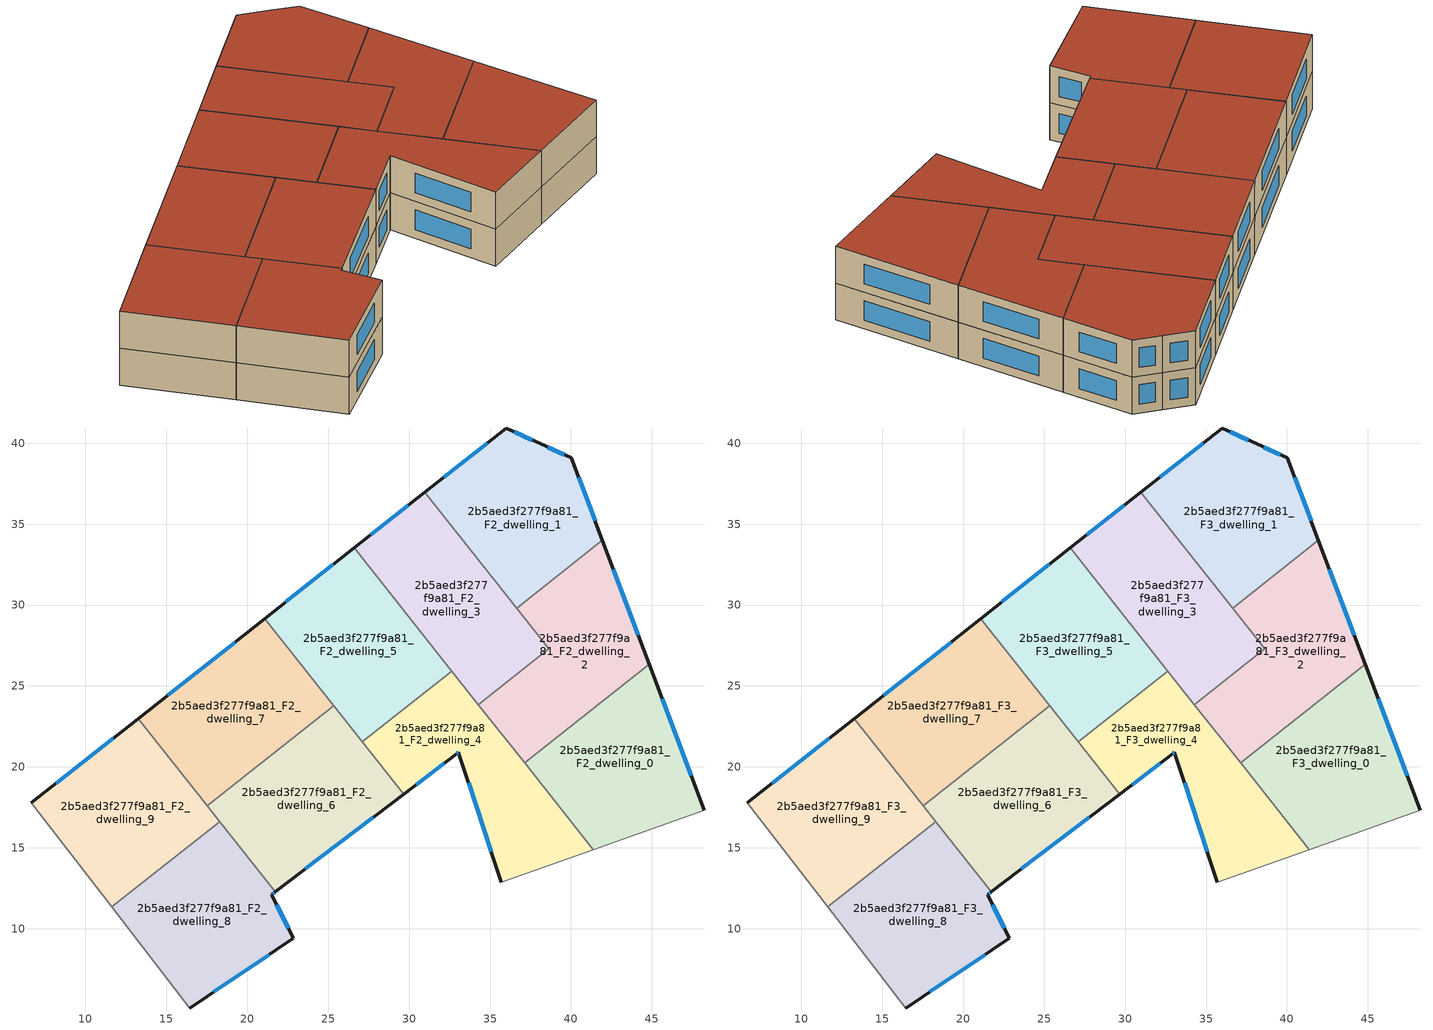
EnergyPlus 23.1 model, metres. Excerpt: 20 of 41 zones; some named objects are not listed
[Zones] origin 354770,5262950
2b5aed3f277f9a81_F2_dwelling_0
 floor to 2b5aed3f277f9a81_F1_dwelling_0 (EU_floor_Construction): 44.84,26.34 48.23,17.33 41.37,14.89 37.13,20.25 z6
 wall outside (EU_wall_Construction): 48.23,17.33 44.84,26.34 z6:9
 wall to 2b5aed3f277f9a81_F2_dwelling_2 (EU_wall_Construction): 44.84,26.34 37.13,20.25 z6:9
 wall adiabatic (EU_wall_Construction): 41.37,14.89 48.23,17.33 z6:9
 wall to 2b5aed3f277f9a81_F2_dwelling_4 (EU_wall_Construction): 37.13,20.25 41.37,14.89 z6:9
 window (EU_Window_Construction): 47.43,19.45 45.63,24.23 z6.7:8.3
2b5aed3f277f9a81_F2_dwelling_1
 floor to 2b5aed3f277f9a81_F1_dwelling_1 (EU_floor_Construction): 40.04,39.1 41.95,34.02 36.64,29.82 30.98,36.98 36,40.94 38.12,39.97 z6
 wall outside (EU_wall_Construction): 41.95,34.02 40.04,39.1 38.12,39.97 36,40.94 30.98,36.98 z6:9
 wall to 2b5aed3f277f9a81_F2_dwelling_2 (EU_wall_Construction): 36.64,29.82 41.95,34.02 z6:9
 wall to 2b5aed3f277f9a81_F2_dwelling_3 (EU_wall_Construction): 30.98,36.98 36.64,29.82 z6:9
 window (EU_Window_Construction): 34.82,40.01 32.16,37.91 / 37.62,40.2 36.5,40.71 / 39.59,39.3 38.57,39.76 / 41.5,35.21 40.49,37.9 z6.7:8.3
2b5aed3f277f9a81_F2_dwelling_2
 floor to 2b5aed3f277f9a81_F1_dwelling_2 (EU_floor_Construction): 41.95,34.02 44.84,26.34 37.13,20.25 34.29,23.85 38.64,27.29 36.64,29.82 z6
 wall outside (EU_wall_Construction): 44.84,26.34 41.95,34.02 z6:9
 wall to 2b5aed3f277f9a81_F2_dwelling_3 (EU_wall_Construction): 36.64,29.82 38.64,27.29 34.29,23.85 z6:9
 wall to 2b5aed3f277f9a81_F2_dwelling_4 (EU_wall_Construction): 34.29,23.85 37.13,20.25 z6:9
 window (EU_Window_Construction): 44.16,28.14 42.63,32.21 z6.7:8.3
2b5aed3f277f9a81_F2_dwelling_3
 floor to 2b5aed3f277f9a81_F1_dwelling_3 (EU_floor_Construction): 30.98,36.98 38.64,27.29 34.29,23.85 26.62,33.54 z6
 wall outside (EU_wall_Construction): 30.98,36.98 26.62,33.54 z6:9
 wall to 2b5aed3f277f9a81_F2_dwelling_5 (EU_wall_Construction): 26.62,33.54 32.65,25.92 z6:9
 wall to 2b5aed3f277f9a81_F2_dwelling_4 (EU_wall_Construction): 32.65,25.92 34.29,23.85 z6:9
 window (EU_Window_Construction): 29.95,36.17 27.64,34.35 z6.7:8.3
2b5aed3f277f9a81_F2_dwelling_4
 floor to 2b5aed3f277f9a81_F1_dwelling_4 (EU_floor_Construction): 32.65,25.92 41.37,14.89 35.71,12.88 33.05,20.9 32.93,20.81 29.66,18.32 27.11,21.54 z6
 wall outside (EU_wall_Construction): 29.66,18.32 32.93,20.81 33.05,20.9 35.71,12.88 z6:9
 wall to 2b5aed3f277f9a81_F2_dwelling_5 (EU_wall_Construction): 32.65,25.92 27.11,21.54 z6:9
 wall adiabatic (EU_wall_Construction): 35.71,12.88 41.37,14.89 z6:9
 wall to 2b5aed3f277f9a81_F2_dwelling_6 (EU_wall_Construction): 27.11,21.54 29.66,18.32 z6:9
 window (EU_Window_Construction): 33.67,19.02 35.08,14.77 / 32.96,20.83 33.02,20.88 / 30.43,18.9 32.16,20.23 z6.7:8.3
2b5aed3f277f9a81_F2_dwelling_5
 floor to 2b5aed3f277f9a81_F1_dwelling_5 (EU_floor_Construction): 26.62,33.54 32.65,25.92 27.11,21.54 21.08,29.17 z6
 wall outside (EU_wall_Construction): 26.62,33.54 21.08,29.17 z6:9
 wall to 2b5aed3f277f9a81_F2_dwelling_7 (EU_wall_Construction): 21.08,29.17 25.34,23.78 z6:9
 wall to 2b5aed3f277f9a81_F2_dwelling_6 (EU_wall_Construction): 25.34,23.78 27.11,21.54 z6:9
 window (EU_Window_Construction): 25.32,32.51 22.38,30.19 z6.7:8.3
2b5aed3f277f9a81_F2_dwelling_6
 floor to 2b5aed3f277f9a81_F1_dwelling_6 (EU_floor_Construction): 25.34,23.78 29.66,18.32 21.72,12.27 17.52,17.59 z6
 wall outside (EU_wall_Construction): 21.72,12.27 29.66,18.32 z6:9
 wall to 2b5aed3f277f9a81_F2_dwelling_7 (EU_wall_Construction): 25.34,23.78 17.52,17.59 z6:9
 wall to 2b5aed3f277f9a81_F2_dwelling_8 (EU_wall_Construction): 18.28,16.62 21.72,12.27 z6:9
 wall to 2b5aed3f277f9a81_F2_dwelling_9 (EU_wall_Construction): 17.52,17.59 18.28,16.62 z6:9
 window (EU_Window_Construction): 23.59,13.69 27.8,16.9 z6.7:8.3
2b5aed3f277f9a81_F2_dwelling_7
 floor to 2b5aed3f277f9a81_F1_dwelling_7 (EU_floor_Construction): 21.08,29.17 25.34,23.78 17.52,17.59 13.25,22.98 z6
 wall outside (EU_wall_Construction): 21.08,29.17 13.25,22.98 z6:9
 wall to 2b5aed3f277f9a81_F2_dwelling_9 (EU_wall_Construction): 13.25,22.98 17.52,17.59 z6:9
 window (EU_Window_Construction): 19.24,27.71 15.09,24.43 z6.7:8.3
2b5aed3f277f9a81_F2_dwelling_8
 floor to 2b5aed3f277f9a81_F1_dwelling_8 (EU_floor_Construction): 21.72,12.27 21.52,12.11 22.85,9.4 16.44,5.1 11.62,11.34 18.28,16.62 z6
 wall outside (EU_wall_Construction): 16.44,5.1 22.85,9.4 21.52,12.11 21.72,12.27 z6:9
 wall adiabatic (EU_wall_Construction): 11.62,11.34 16.44,5.1 z6:9
 wall to 2b5aed3f277f9a81_F2_dwelling_9 (EU_wall_Construction): 18.28,16.62 11.62,11.34 z6:9
 window (EU_Window_Construction): 22.54,10.04 21.83,11.48 / 17.94,6.11 21.34,8.39 / 21.56,12.15 21.67,12.23 z6.7:8.3
2b5aed3f277f9a81_F2_dwelling_9
 floor to 2b5aed3f277f9a81_F1_dwelling_9 (EU_floor_Construction): 13.25,22.98 18.28,16.62 11.62,11.34 6.66,17.77 z6
 wall outside (EU_wall_Construction): 13.25,22.98 6.66,17.77 z6:9
 wall adiabatic (EU_wall_Construction): 6.66,17.77 11.62,11.34 z6:9
 window (EU_Window_Construction): 11.7,21.76 8.21,19 z6.7:8.3
2b5aed3f277f9a81_F3_dwelling_0
 floor to 2b5aed3f277f9a81_F2_dwelling_0 (EU_floor_Construction): 44.84,26.34 48.23,17.33 41.37,14.89 37.13,20.25 z9
 wall outside (EU_wall_Construction): 48.23,17.33 44.84,26.34 z9:12
 wall to 2b5aed3f277f9a81_F3_dwelling_2 (EU_wall_Construction): 44.84,26.34 37.13,20.25 z9:12
 wall adiabatic (EU_wall_Construction): 41.37,14.89 48.23,17.33 z9:12
 wall to 2b5aed3f277f9a81_F3_dwelling_4 (EU_wall_Construction): 37.13,20.25 41.37,14.89 z9:12
 window (EU_Window_Construction): 47.43,19.45 45.63,24.23 z9.7:11.3
 roof outside (EU_roof_Construction): 48.23,17.33 44.84,26.34 37.13,20.25 41.37,14.89 z12
2b5aed3f277f9a81_F3_dwelling_1
 floor to 2b5aed3f277f9a81_F2_dwelling_1 (EU_floor_Construction): 40.04,39.1 41.95,34.02 36.64,29.82 30.98,36.98 36,40.94 38.12,39.97 z9
 wall outside (EU_wall_Construction): 41.95,34.02 40.04,39.1 38.12,39.97 36,40.94 30.98,36.98 z9:12
 wall to 2b5aed3f277f9a81_F3_dwelling_2 (EU_wall_Construction): 36.64,29.82 41.95,34.02 z9:12
 wall to 2b5aed3f277f9a81_F3_dwelling_3 (EU_wall_Construction): 30.98,36.98 36.64,29.82 z9:12
 window (EU_Window_Construction): 34.82,40.01 32.16,37.91 / 37.62,40.2 36.5,40.71 / 39.59,39.3 38.57,39.76 / 41.5,35.21 40.49,37.9 z9.7:11.3
 roof outside (EU_roof_Construction): 41.95,34.02 40.04,39.1 38.12,39.97 36,40.94 30.98,36.98 36.64,29.82 z12
2b5aed3f277f9a81_F3_dwelling_2
 floor to 2b5aed3f277f9a81_F2_dwelling_2 (EU_floor_Construction): 41.95,34.02 44.84,26.34 37.13,20.25 34.29,23.85 38.64,27.29 36.64,29.82 z9
 wall outside (EU_wall_Construction): 44.84,26.34 41.95,34.02 z9:12
 wall to 2b5aed3f277f9a81_F3_dwelling_3 (EU_wall_Construction): 36.64,29.82 38.64,27.29 34.29,23.85 z9:12
 wall to 2b5aed3f277f9a81_F3_dwelling_4 (EU_wall_Construction): 34.29,23.85 37.13,20.25 z9:12
 window (EU_Window_Construction): 44.16,28.14 42.63,32.21 z9.7:11.3
 roof outside (EU_roof_Construction): 44.84,26.34 41.95,34.02 36.64,29.82 38.64,27.29 34.29,23.85 37.13,20.25 z12
2b5aed3f277f9a81_F3_dwelling_3
 floor to 2b5aed3f277f9a81_F2_dwelling_3 (EU_floor_Construction): 30.98,36.98 38.64,27.29 34.29,23.85 26.62,33.54 z9
 wall outside (EU_wall_Construction): 30.98,36.98 26.62,33.54 z9:12
 wall to 2b5aed3f277f9a81_F3_dwelling_5 (EU_wall_Construction): 26.62,33.54 32.65,25.92 z9:12
 wall to 2b5aed3f277f9a81_F3_dwelling_4 (EU_wall_Construction): 32.65,25.92 34.29,23.85 z9:12
 window (EU_Window_Construction): 29.95,36.17 27.64,34.35 z9.7:11.3
 roof outside (EU_roof_Construction): 38.64,27.29 30.98,36.98 26.62,33.54 34.29,23.85 z12
2b5aed3f277f9a81_F3_dwelling_4
 floor to 2b5aed3f277f9a81_F2_dwelling_4 (EU_floor_Construction): 32.65,25.92 41.37,14.89 35.71,12.88 33.05,20.9 32.93,20.81 29.66,18.32 27.11,21.54 z9
 wall outside (EU_wall_Construction): 29.66,18.32 32.93,20.81 33.05,20.9 35.71,12.88 z9:12
 wall to 2b5aed3f277f9a81_F3_dwelling_5 (EU_wall_Construction): 32.65,25.92 27.11,21.54 z9:12
 wall adiabatic (EU_wall_Construction): 35.71,12.88 41.37,14.89 z9:12
 wall to 2b5aed3f277f9a81_F3_dwelling_6 (EU_wall_Construction): 27.11,21.54 29.66,18.32 z9:12
 window (EU_Window_Construction): 33.67,19.02 35.08,14.77 / 32.96,20.83 33.02,20.88 / 30.43,18.9 32.16,20.23 z9.7:11.3
 roof outside (EU_roof_Construction): 41.37,14.89 32.65,25.92 27.11,21.54 29.66,18.32 32.93,20.81 33.05,20.9 35.71,12.88 z12
2b5aed3f277f9a81_F3_dwelling_5
 floor to 2b5aed3f277f9a81_F2_dwelling_5 (EU_floor_Construction): 26.62,33.54 32.65,25.92 27.11,21.54 21.08,29.17 z9
 wall outside (EU_wall_Construction): 26.62,33.54 21.08,29.17 z9:12
 wall to 2b5aed3f277f9a81_F3_dwelling_7 (EU_wall_Construction): 21.08,29.17 25.34,23.78 z9:12
 wall to 2b5aed3f277f9a81_F3_dwelling_6 (EU_wall_Construction): 25.34,23.78 27.11,21.54 z9:12
 window (EU_Window_Construction): 25.32,32.51 22.38,30.19 z9.7:11.3
 roof outside (EU_roof_Construction): 32.65,25.92 26.62,33.54 21.08,29.17 27.11,21.54 z12
2b5aed3f277f9a81_F3_dwelling_6
 floor to 2b5aed3f277f9a81_F2_dwelling_6 (EU_floor_Construction): 25.34,23.78 29.66,18.32 21.72,12.27 17.52,17.59 z9
 wall outside (EU_wall_Construction): 21.72,12.27 29.66,18.32 z9:12
 wall to 2b5aed3f277f9a81_F3_dwelling_7 (EU_wall_Construction): 25.34,23.78 17.52,17.59 z9:12
 wall to 2b5aed3f277f9a81_F3_dwelling_8 (EU_wall_Construction): 18.28,16.62 21.72,12.27 z9:12
 wall to 2b5aed3f277f9a81_F3_dwelling_9 (EU_wall_Construction): 17.52,17.59 18.28,16.62 z9:12
 window (EU_Window_Construction): 23.59,13.69 27.8,16.9 z9.7:11.3
 roof outside (EU_roof_Construction): 29.66,18.32 25.34,23.78 17.52,17.59 21.72,12.27 z12
2b5aed3f277f9a81_F3_dwelling_7
 floor to 2b5aed3f277f9a81_F2_dwelling_7 (EU_floor_Construction): 21.08,29.17 25.34,23.78 17.52,17.59 13.25,22.98 z9
 wall outside (EU_wall_Construction): 21.08,29.17 13.25,22.98 z9:12
 wall to 2b5aed3f277f9a81_F3_dwelling_9 (EU_wall_Construction): 13.25,22.98 17.52,17.59 z9:12
 window (EU_Window_Construction): 19.24,27.71 15.09,24.43 z9.7:11.3
 roof outside (EU_roof_Construction): 25.34,23.78 21.08,29.17 13.25,22.98 17.52,17.59 z12
2b5aed3f277f9a81_F3_dwelling_8
 floor to 2b5aed3f277f9a81_F2_dwelling_8 (EU_floor_Construction): 21.72,12.27 21.52,12.11 22.85,9.4 16.44,5.1 11.62,11.34 18.28,16.62 z9
 wall outside (EU_wall_Construction): 16.44,5.1 22.85,9.4 21.52,12.11 21.72,12.27 z9:12
 wall adiabatic (EU_wall_Construction): 11.62,11.34 16.44,5.1 z9:12
 wall to 2b5aed3f277f9a81_F3_dwelling_9 (EU_wall_Construction): 18.28,16.62 11.62,11.34 z9:12
 window (EU_Window_Construction): 22.54,10.04 21.83,11.48 / 17.94,6.11 21.34,8.39 / 21.56,12.15 21.67,12.23 z9.7:11.3
 roof outside (EU_roof_Construction): 22.85,9.4 21.52,12.11 21.72,12.27 18.28,16.62 11.62,11.34 16.44,5.1 z12
2b5aed3f277f9a81_F3_dwelling_9
 floor to 2b5aed3f277f9a81_F2_dwelling_9 (EU_floor_Construction): 13.25,22.98 18.28,16.62 11.62,11.34 6.66,17.77 z9
 wall outside (EU_wall_Construction): 13.25,22.98 6.66,17.77 z9:12
 wall adiabatic (EU_wall_Construction): 6.66,17.77 11.62,11.34 z9:12
 window (EU_Window_Construction): 11.7,21.76 8.21,19 z9.7:11.3
 roof outside (EU_roof_Construction): 18.28,16.62 13.25,22.98 6.66,17.77 11.62,11.34 z12
[Building]
EU S2 Campaign: North Axis=0; Terrain=City; Solar Distribution=FullExterior
[Site:Location]
Budapest.Ferenc.Liszt.Intl.AP: Latitude=47.437; Longitude=19.256; Time Zone=1; Elevation=185
[SizingPeriod:WeatherFileDays]
AnnualSizingPeriod: Begin Month=1; Begin Day of Month=1; End Month=12; End Day of Month=31; Day of Week for Start Day=Monday; Use Weather File Daylight Saving Period=No; Use Weather File Rain and Snow Indicators=No
[MATERIAL]
EU_InternalMass_Material: Roughness=MediumRough; Thickness=0.1; Conductivity=1; Density=1800; Specific Heat=900; Thermal Absorptance=0.9; Solar Absorptance=0.7; Visible Absorptance=0.7
[MATERIAL:NOMASS] Roughness=MediumRough; Thermal Absorptance=0.9; Solar Absorptance=0.7; Visible Absorptance=0.7
Name | Thermal Resistance
EU_wall_NoMass | 0.832559
EU_roof_NoMass | 1.39638
EU_floor_NoMass | 0.872794
[WINDOWMATERIAL:SIMPLEGLAZINGSYSTEM]
EU_Window_SimpleGlazing: UFactor=2.79869; Solar Heat Gain Coefficient=0.75; Visible Transmittance=0.75
[CONSTRUCTION]
EU_wall_Construction: EU_wall_NoMass
EU_roof_Construction: EU_roof_NoMass
EU_floor_Construction: EU_floor_NoMass
EU_Window_Construction: EU_Window_SimpleGlazing
EU_InternalMass_Construction: EU_InternalMass_Material
[ZONE] Type=1; Multiplier=1; Ceiling Height=autocalculate; Floor Area=autocalculate; Part of Total Floor Area=Yes
Name | Volume
2b5aed3f277f9a81_F2_dwelling_0; 2b5aed3f277f9a81_F3_dwelling_0 | 205.681
2b5aed3f277f9a81_F2_dwelling_1; 2b5aed3f277f9a81_F3_dwelling_1 | 205.688
2b5aed3f277f9a81_F2_dwelling_2; 2b5aed3f277f9a81_F3_dwelling_2 | 205.701
2b5aed3f277f9a81_F2_dwelling_3; 2b5aed3f277f9a81_F3_dwelling_3 | 205.7
2b5aed3f277f9a81_F2_dwelling_4; 2b5aed3f277f9a81_F3_dwelling_4 | 205.672
2b5aed3f277f9a81_F2_dwelling_5; 2b5aed3f277f9a81_F3_dwelling_5 | 205.693
2b5aed3f277f9a81_F2_dwelling_6; 2b5aed3f277f9a81_F3_dwelling_6 | 205.712
2b5aed3f277f9a81_F2_dwelling_7; 2b5aed3f277f9a81_F3_dwelling_7 | 205.703
2b5aed3f277f9a81_F2_dwelling_8; 2b5aed3f277f9a81_F3_dwelling_8 | 205.694
2b5aed3f277f9a81_F2_dwelling_9; 2b5aed3f277f9a81_F3_dwelling_9 | 205.683
[INTERNALMASS] Construction=EU_InternalMass_Construction
Name | Zone or ZoneList | Surface Area
2b5aed3f277f9a81_F2_dwelling_0_EU_InternalMass | 2b5aed3f277f9a81_F2_dwelling_0 | 68.5606
2b5aed3f277f9a81_F2_dwelling_1_EU_InternalMass | 2b5aed3f277f9a81_F2_dwelling_1 | 68.5631
2b5aed3f277f9a81_F2_dwelling_2_EU_InternalMass | 2b5aed3f277f9a81_F2_dwelling_2 | 68.567
2b5aed3f277f9a81_F2_dwelling_3_EU_InternalMass | 2b5aed3f277f9a81_F2_dwelling_3 | 68.5672
2b5aed3f277f9a81_F2_dwelling_4_EU_InternalMass | 2b5aed3f277f9a81_F2_dwelling_4 | 68.5601
2b5aed3f277f9a81_F2_dwelling_5_EU_InternalMass | 2b5aed3f277f9a81_F2_dwelling_5 | 68.5654
2b5aed3f277f9a81_F2_dwelling_6_EU_InternalMass | 2b5aed3f277f9a81_F2_dwelling_6 | 68.5693
2b5aed3f277f9a81_F2_dwelling_7_EU_InternalMass | 2b5aed3f277f9a81_F2_dwelling_7 | 68.5698
2b5aed3f277f9a81_F2_dwelling_8_EU_InternalMass | 2b5aed3f277f9a81_F2_dwelling_8 | 68.5652
2b5aed3f277f9a81_F2_dwelling_9_EU_InternalMass | 2b5aed3f277f9a81_F2_dwelling_9 | 68.5617
2b5aed3f277f9a81_F3_dwelling_0_EU_InternalMass | 2b5aed3f277f9a81_F3_dwelling_0 | 68.5606
2b5aed3f277f9a81_F3_dwelling_1_EU_InternalMass | 2b5aed3f277f9a81_F3_dwelling_1 | 68.5631
2b5aed3f277f9a81_F3_dwelling_2_EU_InternalMass | 2b5aed3f277f9a81_F3_dwelling_2 | 68.567
2b5aed3f277f9a81_F3_dwelling_3_EU_InternalMass | 2b5aed3f277f9a81_F3_dwelling_3 | 68.5672
2b5aed3f277f9a81_F3_dwelling_4_EU_InternalMass | 2b5aed3f277f9a81_F3_dwelling_4 | 68.5601
2b5aed3f277f9a81_F3_dwelling_5_EU_InternalMass | 2b5aed3f277f9a81_F3_dwelling_5 | 68.5654
2b5aed3f277f9a81_F3_dwelling_6_EU_InternalMass | 2b5aed3f277f9a81_F3_dwelling_6 | 68.5693
2b5aed3f277f9a81_F3_dwelling_7_EU_InternalMass | 2b5aed3f277f9a81_F3_dwelling_7 | 68.5698
2b5aed3f277f9a81_F3_dwelling_8_EU_InternalMass | 2b5aed3f277f9a81_F3_dwelling_8 | 68.5652
2b5aed3f277f9a81_F3_dwelling_9_EU_InternalMass | 2b5aed3f277f9a81_F3_dwelling_9 | 68.5617
[OTHEREQUIPMENT] Fuel Type=Electricity; Design Level Calculation Method=Watts/Area; Power per Zone Floor Area=1; Fraction Latent=0; Fraction Radiant=0; Fraction Lost=0; Carbon Dioxide Generation Rate=0; EndUse Subcategory=EU_Step8_InternalGains
Name | Zone or ZoneList or Space or SpaceList | Schedule
EU_Step8_InternalGain_2b5aed3f277f9a81_F2_dwelling_0_f000 | 2b5aed3f277f9a81_F2_dwelling_0 | EU_Step8_GainSchedule_2b5aed3f277f9a81_F2_dwelling_0_f000
EU_Step8_InternalGain_2b5aed3f277f9a81_F2_dwelling_1_f000 | 2b5aed3f277f9a81_F2_dwelling_1 | EU_Step8_GainSchedule_2b5aed3f277f9a81_F2_dwelling_1_f000
EU_Step8_InternalGain_2b5aed3f277f9a81_F2_dwelling_2_f000 | 2b5aed3f277f9a81_F2_dwelling_2 | EU_Step8_GainSchedule_2b5aed3f277f9a81_F2_dwelling_2_f000
EU_Step8_InternalGain_2b5aed3f277f9a81_F2_dwelling_3_f000 | 2b5aed3f277f9a81_F2_dwelling_3 | EU_Step8_GainSchedule_2b5aed3f277f9a81_F2_dwelling_3_f000
EU_Step8_InternalGain_2b5aed3f277f9a81_F2_dwelling_4_f000 | 2b5aed3f277f9a81_F2_dwelling_4 | EU_Step8_GainSchedule_2b5aed3f277f9a81_F2_dwelling_4_f000
EU_Step8_InternalGain_2b5aed3f277f9a81_F2_dwelling_5_f000 | 2b5aed3f277f9a81_F2_dwelling_5 | EU_Step8_GainSchedule_2b5aed3f277f9a81_F2_dwelling_5_f000
EU_Step8_InternalGain_2b5aed3f277f9a81_F2_dwelling_6_f000 | 2b5aed3f277f9a81_F2_dwelling_6 | EU_Step8_GainSchedule_2b5aed3f277f9a81_F2_dwelling_6_f000
EU_Step8_InternalGain_2b5aed3f277f9a81_F2_dwelling_7_f000 | 2b5aed3f277f9a81_F2_dwelling_7 | EU_Step8_GainSchedule_2b5aed3f277f9a81_F2_dwelling_7_f000
EU_Step8_InternalGain_2b5aed3f277f9a81_F2_dwelling_8_f000 | 2b5aed3f277f9a81_F2_dwelling_8 | EU_Step8_GainSchedule_2b5aed3f277f9a81_F2_dwelling_8_f000
EU_Step8_InternalGain_2b5aed3f277f9a81_F2_dwelling_9_f000 | 2b5aed3f277f9a81_F2_dwelling_9 | EU_Step8_GainSchedule_2b5aed3f277f9a81_F2_dwelling_9_f000
EU_Step8_InternalGain_2b5aed3f277f9a81_F3_dwelling_0_f000 | 2b5aed3f277f9a81_F3_dwelling_0 | EU_Step8_GainSchedule_2b5aed3f277f9a81_F3_dwelling_0_f000
EU_Step8_InternalGain_2b5aed3f277f9a81_F3_dwelling_1_f000 | 2b5aed3f277f9a81_F3_dwelling_1 | EU_Step8_GainSchedule_2b5aed3f277f9a81_F3_dwelling_1_f000
EU_Step8_InternalGain_2b5aed3f277f9a81_F3_dwelling_2_f000 | 2b5aed3f277f9a81_F3_dwelling_2 | EU_Step8_GainSchedule_2b5aed3f277f9a81_F3_dwelling_2_f000
EU_Step8_InternalGain_2b5aed3f277f9a81_F3_dwelling_3_f000 | 2b5aed3f277f9a81_F3_dwelling_3 | EU_Step8_GainSchedule_2b5aed3f277f9a81_F3_dwelling_3_f000
EU_Step8_InternalGain_2b5aed3f277f9a81_F3_dwelling_4_f000 | 2b5aed3f277f9a81_F3_dwelling_4 | EU_Step8_GainSchedule_2b5aed3f277f9a81_F3_dwelling_4_f000
EU_Step8_InternalGain_2b5aed3f277f9a81_F3_dwelling_5_f000 | 2b5aed3f277f9a81_F3_dwelling_5 | EU_Step8_GainSchedule_2b5aed3f277f9a81_F3_dwelling_5_f000
EU_Step8_InternalGain_2b5aed3f277f9a81_F3_dwelling_6_f000 | 2b5aed3f277f9a81_F3_dwelling_6 | EU_Step8_GainSchedule_2b5aed3f277f9a81_F3_dwelling_6_f000
EU_Step8_InternalGain_2b5aed3f277f9a81_F3_dwelling_7_f000 | 2b5aed3f277f9a81_F3_dwelling_7 | EU_Step8_GainSchedule_2b5aed3f277f9a81_F3_dwelling_7_f000
EU_Step8_InternalGain_2b5aed3f277f9a81_F3_dwelling_8_f000 | 2b5aed3f277f9a81_F3_dwelling_8 | EU_Step8_GainSchedule_2b5aed3f277f9a81_F3_dwelling_8_f000
EU_Step8_InternalGain_2b5aed3f277f9a81_F3_dwelling_9_f000 | 2b5aed3f277f9a81_F3_dwelling_9 | EU_Step8_GainSchedule_2b5aed3f277f9a81_F3_dwelling_9_f000
[ZONEVENTILATION:DESIGNFLOWRATE] Schedule=EU_AlwaysOn; Design Flow Rate Calculation Method=AirChanges/Hour; Air Changes per Hour=0.475469; Ventilation Type=Natural; Fan Pressure Rise=0; Fan Total Efficiency=1; Constant Term Coefficient=1; Temperature Term Coefficient=0; Velocity Term Coefficient=0; Velocity Squared Term Coefficient=0; Minimum Indoor Temperature=-100; Maximum Indoor Temperature=100; Delta Temperature=-100; Minimum Outdoor Temperature=-100; Maximum Outdoor Temperature=100; Maximum Wind Speed=40
Name | Zone or ZoneList or Space or SpaceList
EU_ConstantAir_2b5aed3f277f9a81_F2_dwelling_0 | 2b5aed3f277f9a81_F2_dwelling_0
EU_ConstantAir_2b5aed3f277f9a81_F2_dwelling_1 | 2b5aed3f277f9a81_F2_dwelling_1
EU_ConstantAir_2b5aed3f277f9a81_F2_dwelling_2 | 2b5aed3f277f9a81_F2_dwelling_2
EU_ConstantAir_2b5aed3f277f9a81_F2_dwelling_3 | 2b5aed3f277f9a81_F2_dwelling_3
EU_ConstantAir_2b5aed3f277f9a81_F2_dwelling_4 | 2b5aed3f277f9a81_F2_dwelling_4
EU_ConstantAir_2b5aed3f277f9a81_F2_dwelling_5 | 2b5aed3f277f9a81_F2_dwelling_5
EU_ConstantAir_2b5aed3f277f9a81_F2_dwelling_6 | 2b5aed3f277f9a81_F2_dwelling_6
EU_ConstantAir_2b5aed3f277f9a81_F2_dwelling_7 | 2b5aed3f277f9a81_F2_dwelling_7
EU_ConstantAir_2b5aed3f277f9a81_F2_dwelling_8 | 2b5aed3f277f9a81_F2_dwelling_8
EU_ConstantAir_2b5aed3f277f9a81_F2_dwelling_9 | 2b5aed3f277f9a81_F2_dwelling_9
EU_ConstantAir_2b5aed3f277f9a81_F3_dwelling_0 | 2b5aed3f277f9a81_F3_dwelling_0
EU_ConstantAir_2b5aed3f277f9a81_F3_dwelling_1 | 2b5aed3f277f9a81_F3_dwelling_1
EU_ConstantAir_2b5aed3f277f9a81_F3_dwelling_2 | 2b5aed3f277f9a81_F3_dwelling_2
EU_ConstantAir_2b5aed3f277f9a81_F3_dwelling_3 | 2b5aed3f277f9a81_F3_dwelling_3
EU_ConstantAir_2b5aed3f277f9a81_F3_dwelling_4 | 2b5aed3f277f9a81_F3_dwelling_4
EU_ConstantAir_2b5aed3f277f9a81_F3_dwelling_5 | 2b5aed3f277f9a81_F3_dwelling_5
EU_ConstantAir_2b5aed3f277f9a81_F3_dwelling_6 | 2b5aed3f277f9a81_F3_dwelling_6
EU_ConstantAir_2b5aed3f277f9a81_F3_dwelling_7 | 2b5aed3f277f9a81_F3_dwelling_7
EU_ConstantAir_2b5aed3f277f9a81_F3_dwelling_8 | 2b5aed3f277f9a81_F3_dwelling_8
EU_ConstantAir_2b5aed3f277f9a81_F3_dwelling_9 | 2b5aed3f277f9a81_F3_dwelling_9
[HVACTEMPLATE:ZONE:IDEALLOADSAIRSYSTEM] System Availability Schedule=EU_AlwaysOn; Maximum Heating Supply Air Temperature=50; Minimum Cooling Supply Air Temperature=13; Maximum Heating Supply Air Humidity Ratio=0.0156; Minimum Cooling Supply Air Humidity Ratio=0.0077; Heating Limit=NoLimit; Cooling Limit=NoLimit; Heating Availability Schedule=EU_AlwaysOn; Cooling Availability Schedule=EU_CoolingOff; Dehumidification Control Type=ConstantSensibleHeatRatio; Cooling Sensible Heat Ratio=0.7; Dehumidification Setpoint=60; Humidification Control Type=None; Humidification Setpoint=30; Outdoor Air Method=None; Outdoor Air Flow Rate per Person=0.00944; Outdoor Air Flow Rate per Zone Floor Area=0; Outdoor Air Flow Rate per Zone=0; Demand Controlled Ventilation Type=None; Outdoor Air Economizer Type=NoEconomizer; Heat Recovery Type=None; Sensible Heat Recovery Effectiveness=0.7; Latent Heat Recovery Effectiveness=0.65
Name | Template Thermostat
2b5aed3f277f9a81_F2_dwelling_0 | EU_HeatOnly_2b5aed3f277f9a81_F2_dwelling_0
2b5aed3f277f9a81_F2_dwelling_1 | EU_HeatOnly_2b5aed3f277f9a81_F2_dwelling_1
2b5aed3f277f9a81_F2_dwelling_2 | EU_HeatOnly_2b5aed3f277f9a81_F2_dwelling_2
2b5aed3f277f9a81_F2_dwelling_3 | EU_HeatOnly_2b5aed3f277f9a81_F2_dwelling_3
2b5aed3f277f9a81_F2_dwelling_4 | EU_HeatOnly_2b5aed3f277f9a81_F2_dwelling_4
2b5aed3f277f9a81_F2_dwelling_5 | EU_HeatOnly_2b5aed3f277f9a81_F2_dwelling_5
2b5aed3f277f9a81_F2_dwelling_6 | EU_HeatOnly_2b5aed3f277f9a81_F2_dwelling_6
2b5aed3f277f9a81_F2_dwelling_7 | EU_HeatOnly_2b5aed3f277f9a81_F2_dwelling_7
2b5aed3f277f9a81_F2_dwelling_8 | EU_HeatOnly_2b5aed3f277f9a81_F2_dwelling_8
2b5aed3f277f9a81_F2_dwelling_9 | EU_HeatOnly_2b5aed3f277f9a81_F2_dwelling_9
2b5aed3f277f9a81_F3_dwelling_0 | EU_HeatOnly_2b5aed3f277f9a81_F3_dwelling_0
2b5aed3f277f9a81_F3_dwelling_1 | EU_HeatOnly_2b5aed3f277f9a81_F3_dwelling_1
2b5aed3f277f9a81_F3_dwelling_2 | EU_HeatOnly_2b5aed3f277f9a81_F3_dwelling_2
2b5aed3f277f9a81_F3_dwelling_3 | EU_HeatOnly_2b5aed3f277f9a81_F3_dwelling_3
2b5aed3f277f9a81_F3_dwelling_4 | EU_HeatOnly_2b5aed3f277f9a81_F3_dwelling_4
2b5aed3f277f9a81_F3_dwelling_5 | EU_HeatOnly_2b5aed3f277f9a81_F3_dwelling_5
2b5aed3f277f9a81_F3_dwelling_6 | EU_HeatOnly_2b5aed3f277f9a81_F3_dwelling_6
2b5aed3f277f9a81_F3_dwelling_7 | EU_HeatOnly_2b5aed3f277f9a81_F3_dwelling_7
2b5aed3f277f9a81_F3_dwelling_8 | EU_HeatOnly_2b5aed3f277f9a81_F3_dwelling_8
2b5aed3f277f9a81_F3_dwelling_9 | EU_HeatOnly_2b5aed3f277f9a81_F3_dwelling_9
[SIZING:ZONE] Zone Cooling Design Supply Air Temperature Input Method=SupplyAirTemperature; Zone Cooling Design Supply Air Temperature=13; Zone Heating Design Supply Air Temperature Input Method=SupplyAirTemperature; Zone Heating Design Supply Air Temperature=50; Zone Cooling Design Supply Air Humidity Ratio=0.008; Zone Heating Design Supply Air Humidity Ratio=0.008; Cooling Design Air Flow Method=DesignDay; Cooling Design Air Flow Rate=0; Cooling Minimum Air Flow per Zone Floor Area=0.000762; Cooling Minimum Air Flow=0; Cooling Minimum Air Flow Fraction=0.2; Heating Design Air Flow Method=DesignDay; Heating Design Air Flow Rate=0; Heating Maximum Air Flow per Zone Floor Area=0.002032; Heating Maximum Air Flow=0.141576; Heating Maximum Air Flow Fraction=0.3; Account for Dedicated Outdoor Air System=No; Dedicated Outdoor Air System Control Strategy=NeutralSupplyAir; Dedicated Outdoor Air Low Setpoint Temperature for Design=autosize; Dedicated Outdoor Air High Setpoint Temperature for Design=autosize; Zone Load Sizing Method=Sensible Load Only No Latent Load; Zone Latent Cooling Design Supply Air Humidity Ratio Input Method=HumidityRatioDifference; Zone Cooling Design Supply Air Humidity Ratio Difference=0.005; Zone Latent Heating Design Supply Air Humidity Ratio Input Method=HumidityRatioDifference; Zone Humidification Design Supply Air Humidity Ratio Difference=0.005
2b5aed3f277f9a81_F2_dwelling_0; 2b5aed3f277f9a81_F2_dwelling_1; 2b5aed3f277f9a81_F2_dwelling_2; 2b5aed3f277f9a81_F2_dwelling_3; 2b5aed3f277f9a81_F2_dwelling_4; 2b5aed3f277f9a81_F2_dwelling_5; 2b5aed3f277f9a81_F2_dwelling_6; 2b5aed3f277f9a81_F2_dwelling_7; 2b5aed3f277f9a81_F2_dwelling_8; 2b5aed3f277f9a81_F2_dwelling_9; 2b5aed3f277f9a81_F3_dwelling_0; 2b5aed3f277f9a81_F3_dwelling_1; 2b5aed3f277f9a81_F3_dwelling_2; 2b5aed3f277f9a81_F3_dwelling_3; 2b5aed3f277f9a81_F3_dwelling_4; 2b5aed3f277f9a81_F3_dwelling_5; 2b5aed3f277f9a81_F3_dwelling_6; 2b5aed3f277f9a81_F3_dwelling_7; 2b5aed3f277f9a81_F3_dwelling_8; 2b5aed3f277f9a81_F3_dwelling_9
[SCHEDULE:CONSTANT]
Name | Hourly Value
EU_AlwaysOn | 1
EU_CoolingOff | 0
[SCHEDULE:FILE] Column Number=1; Rows to Skip at Top=0; Number of Hours of Data=8760; Column Separator=Comma; Interpolate to Timestep=No; Minutes per Item=60; Adjust Schedule for Daylight Savings=Yes
Name | File
EU_Step8_GainSchedule_2b5aed3f277f9a81_F2_dwelling_0_f000 | ../../schedules/2b5aed3f277f9a81/2b5aed3f277f9a81_F2_dwelling_0_f000_gain.csv
EU_Step8_GainSchedule_2b5aed3f277f9a81_F2_dwelling_1_f000 | ../../schedules/2b5aed3f277f9a81/2b5aed3f277f9a81_F2_dwelling_1_f000_gain.csv
EU_Step8_GainSchedule_2b5aed3f277f9a81_F2_dwelling_2_f000 | ../../schedules/2b5aed3f277f9a81/2b5aed3f277f9a81_F2_dwelling_2_f000_gain.csv
EU_Step8_GainSchedule_2b5aed3f277f9a81_F2_dwelling_3_f000 | ../../schedules/2b5aed3f277f9a81/2b5aed3f277f9a81_F2_dwelling_3_f000_gain.csv
EU_Step8_GainSchedule_2b5aed3f277f9a81_F2_dwelling_4_f000 | ../../schedules/2b5aed3f277f9a81/2b5aed3f277f9a81_F2_dwelling_4_f000_gain.csv
EU_Step8_GainSchedule_2b5aed3f277f9a81_F2_dwelling_5_f000 | ../../schedules/2b5aed3f277f9a81/2b5aed3f277f9a81_F2_dwelling_5_f000_gain.csv
EU_Step8_GainSchedule_2b5aed3f277f9a81_F2_dwelling_6_f000 | ../../schedules/2b5aed3f277f9a81/2b5aed3f277f9a81_F2_dwelling_6_f000_gain.csv
EU_Step8_GainSchedule_2b5aed3f277f9a81_F2_dwelling_7_f000 | ../../schedules/2b5aed3f277f9a81/2b5aed3f277f9a81_F2_dwelling_7_f000_gain.csv
EU_Step8_GainSchedule_2b5aed3f277f9a81_F2_dwelling_8_f000 | ../../schedules/2b5aed3f277f9a81/2b5aed3f277f9a81_F2_dwelling_8_f000_gain.csv
EU_Step8_GainSchedule_2b5aed3f277f9a81_F2_dwelling_9_f000 | ../../schedules/2b5aed3f277f9a81/2b5aed3f277f9a81_F2_dwelling_9_f000_gain.csv
EU_Step8_GainSchedule_2b5aed3f277f9a81_F3_dwelling_0_f000 | ../../schedules/2b5aed3f277f9a81/2b5aed3f277f9a81_F3_dwelling_0_f000_gain.csv
EU_Step8_GainSchedule_2b5aed3f277f9a81_F3_dwelling_1_f000 | ../../schedules/2b5aed3f277f9a81/2b5aed3f277f9a81_F3_dwelling_1_f000_gain.csv
EU_Step8_GainSchedule_2b5aed3f277f9a81_F3_dwelling_2_f000 | ../../schedules/2b5aed3f277f9a81/2b5aed3f277f9a81_F3_dwelling_2_f000_gain.csv
EU_Step8_GainSchedule_2b5aed3f277f9a81_F3_dwelling_3_f000 | ../../schedules/2b5aed3f277f9a81/2b5aed3f277f9a81_F3_dwelling_3_f000_gain.csv
EU_Step8_GainSchedule_2b5aed3f277f9a81_F3_dwelling_4_f000 | ../../schedules/2b5aed3f277f9a81/2b5aed3f277f9a81_F3_dwelling_4_f000_gain.csv
EU_Step8_GainSchedule_2b5aed3f277f9a81_F3_dwelling_5_f000 | ../../schedules/2b5aed3f277f9a81/2b5aed3f277f9a81_F3_dwelling_5_f000_gain.csv
EU_Step8_GainSchedule_2b5aed3f277f9a81_F3_dwelling_6_f000 | ../../schedules/2b5aed3f277f9a81/2b5aed3f277f9a81_F3_dwelling_6_f000_gain.csv
EU_Step8_GainSchedule_2b5aed3f277f9a81_F3_dwelling_7_f000 | ../../schedules/2b5aed3f277f9a81/2b5aed3f277f9a81_F3_dwelling_7_f000_gain.csv
EU_Step8_GainSchedule_2b5aed3f277f9a81_F3_dwelling_8_f000 | ../../schedules/2b5aed3f277f9a81/2b5aed3f277f9a81_F3_dwelling_8_f000_gain.csv
EU_Step8_GainSchedule_2b5aed3f277f9a81_F3_dwelling_9_f000 | ../../schedules/2b5aed3f277f9a81/2b5aed3f277f9a81_F3_dwelling_9_f000_gain.csv
